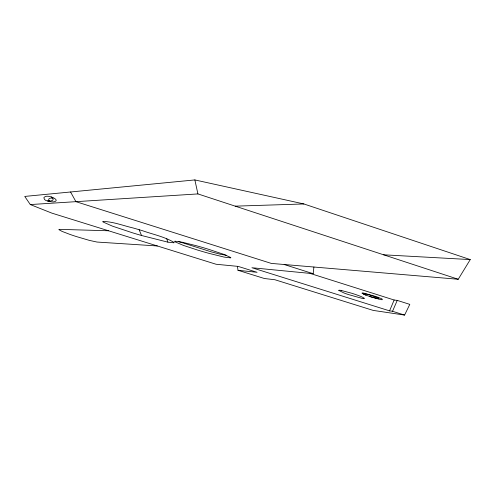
<?xml version="1.0" encoding="UTF-8"?>
<svg xmlns="http://www.w3.org/2000/svg" width="495" height="495" viewBox="0 0 495 495"><rect width="100%" height="100%" fill="white"/><g stroke="black" fill="none" stroke-linecap="round" stroke-linejoin="round"><path stroke-width="0.74" d="M310.08 273.395L394.144 300.007L397.231 300.397L409.798 304.376L404.594 315.074L392.523 311.287L389.577 310.86L251.936 267.739L313.168 273.692L313.91 267.028M389.577 310.86L394.144 300.007M392.523 311.287L397.231 300.397M70.562 191.986L75.921 201.669L271.316 263.414L458.228 279.267L470.25 259.584L303.887 203.959L194.863 179.926L24.75 196.428L30.3 204.565L51.87 213.128L216.098 264.256L238.175 266.403L257.06 272.3L237.996 270.289L237.439 266.329M378.854 298.739L378.329 298.151M30.3 204.565L197.92 193.922L458.228 279.267M235.236 206.155L303.887 203.959M59.598 229.358L108.56 230.775M383.606 254.801L470.25 259.584M157.348 245.965L96.995 242.049L89.409 240.397L76.36 236.56A26.353 2.283 16.9 0 1 70.018 234.432L62.11 231.412L58.917 229.661A14.033 1.213 16.9 0 1 59.586 229.358M226.135 255.234L220.3 254.238L211.538 251.936L178.373 241.473M47.433 200.933L51.635 201.799A51.319 5.321 17.4 0 0 53.961 201.824C61.541 200.203 47.619 194.108 44.624 196.967A123.069 12.876 16.7 0 0 43.869 197.771C43.987 201.323 49.574 201.7 52.173 200.537A129.56 13.334 17.7 0 0 53.132 199.621L52.81 198.056L50.354 198.161A74.442 7.79 16.9 0 0 49.717 198.377L49.537 198.464A99.173 10.37 16.8 0 0 48.696 199.287L48.826 200.265M404.594 315.074L373.18 310.402L274.923 279.743L264.423 278.518L237.996 270.289M167.879 242.148L173.838 242.791A15.772 1.596 16.7 0 0 174.135 242.482C164.724 236.783 153.116 234.438 142.671 230.769A56.288 5.563 16.8 0 0 132.963 227.923C123.02 225.627 113.015 221.562 102.793 221.451A15.63 1.572 16.9 0 0 103.121 222.026L112.501 226.166L132.697 232.873A58.688 6.07 16.8 0 0 141.52 235.49L167.879 242.148L166.741 238.819M341.395 290.485L351.883 293.294A19.8 1.992 15.9 0 1 361.734 296.833L364.407 298.312L363.949 298.572A7.326 0.736 15.8 0 1 361.969 298.33L348.542 294.587A20.771 2.11 15.8 0 1 343.821 292.904L338.79 290.367M365.428 293.9L369.029 294.822A11.546 1.194 15.8 0 1 378.199 298.12M284.155 264.503L313.168 273.692M369.598 296.437L377.487 298.615A4.455 0.458 15.8 0 0 378.848 298.739M364.246 294.432L361.938 293.12L362.414 292.947A5.754 0.6 15.8 0 1 363.782 293.108L375.476 296.394A17.053 1.757 15.8 0 1 378.26 297.396C378.904 297.848 383.458 298.992 382.208 299.729A5.785 0.6 15.7 0 1 380.327 299.469L371.924 297.198A16.706 1.739 15.7 0 1 364.258 294.432L363.318 293.807M51.257 196.973L52.81 198.056M364.32 294.426L364.543 294.531A11.515 1.194 15.8 0 0 365.904 295.107M49.766 201.112L49.395 200.865M139.126 229.711L141.52 235.49M194.863 179.926L197.92 193.922M363.355 293.813A4.783 0.495 15.8 0 1 365.372 293.875M338.815 290.373A7.833 0.792 15.9 0 1 341.34 290.466M49.37 200.859A27.442 2.846 17.1 0 1 48.844 200.271M175.051 241.213L174.859 241.269A12.437 1.275 16.6 0 0 175.174 241.9L183.416 245.409L197.462 250.018A45.398 4.74 16.5 0 0 208.995 253.353L224.136 257.091L230.658 257.883A12.4 1.268 16.4 0 0 230.713 257.518L224.062 254.436L208.389 249.214A43.789 4.412 16.5 0 0 196.552 245.78L182.278 242.228L175.051 241.213"/></g></svg>
